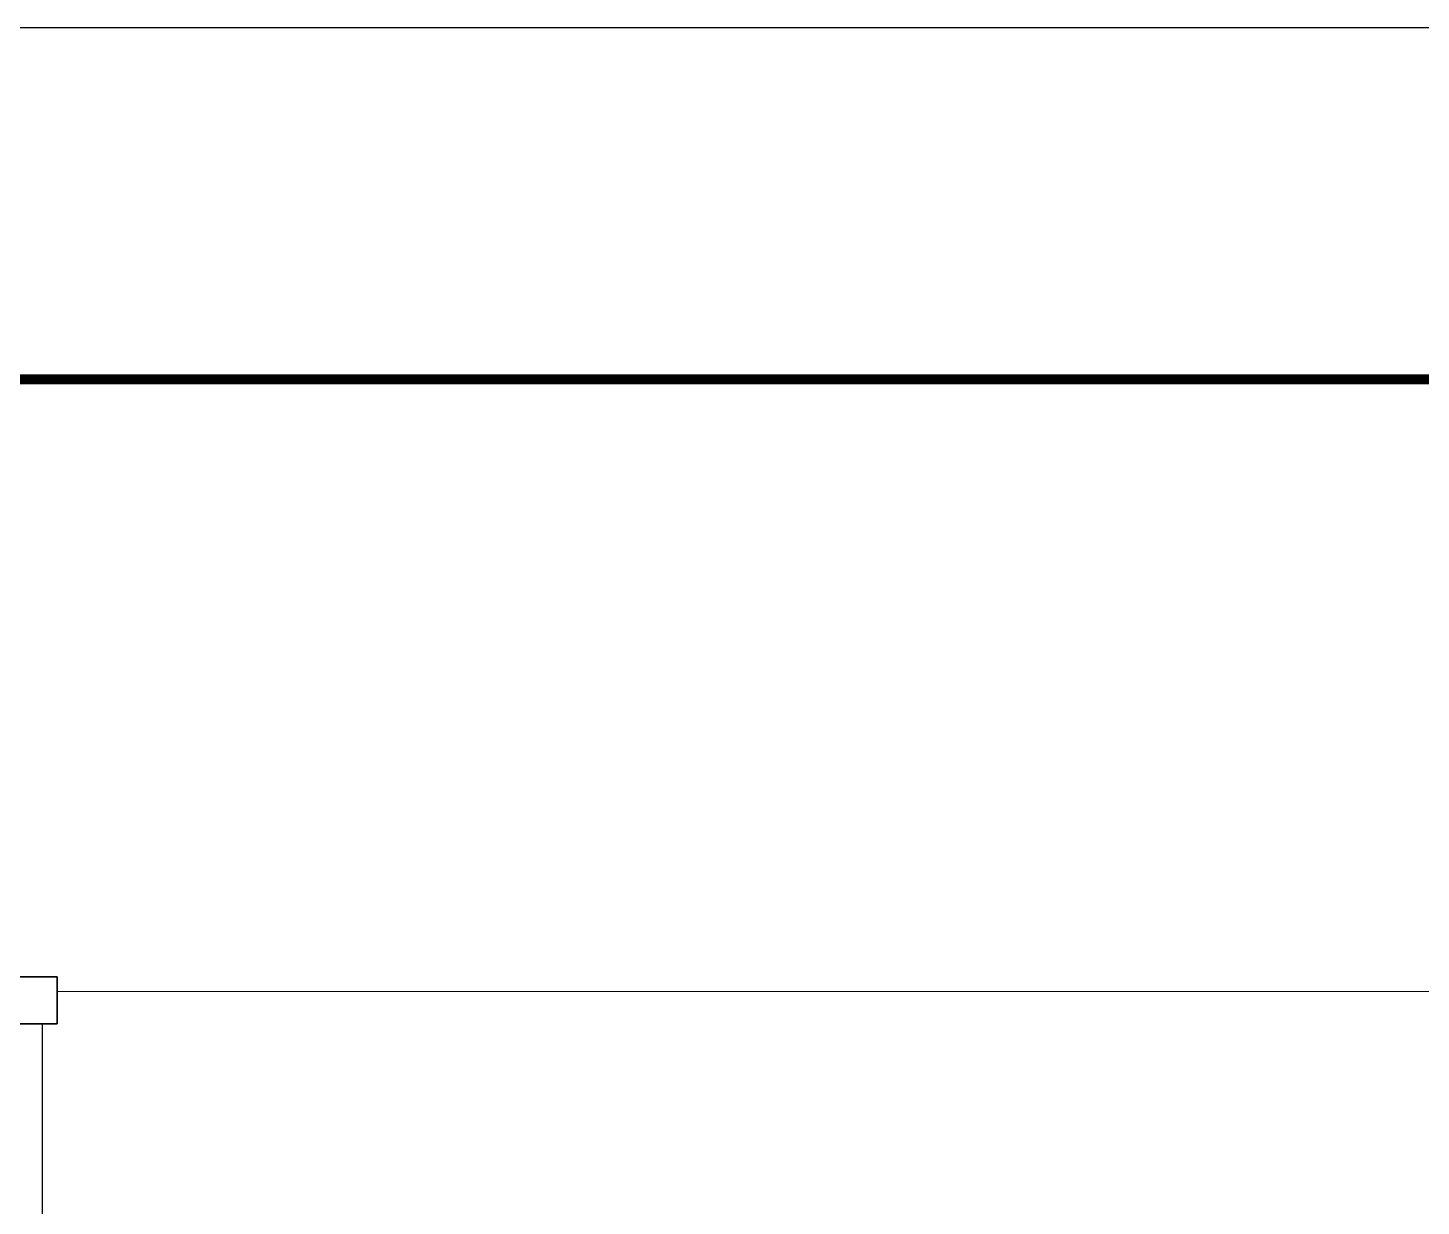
# Model space of a CAD drawing. Header units: millimetres. Extents: x 5 to 430, y 3 to 339.
# Drawn here: x 258.31 to 270.23, y 219.73 to 229.82 of the extents above; entities that cross this region are included whole.
import ezdxf

# ---------------------------------------------------------------- set-up
doc = ezdxf.new("R2010")
doc.units = ezdxf.units.MM
doc.header["$MEASUREMENT"] = 0
doc.layers.add('.1', color=1, linetype='Continuous')
doc.layers.add('template', color=7, linetype='Continuous')

msp = doc.modelspace()

# ---------------------------------------------------------------- linework, layer by layer
at = {"layer": '.1', "color": 0}
msp.add_line((314.427, 229.819), (215.151, 229.819), dxfattribs=at)
at = {"color": 8, "lineweight": 9}
msp.add_line((273.881, 221.569), (258.556, 221.569), dxfattribs=at)
at = {"color": 8, "lineweight": 25}
msp.add_line((258.431, 219.471), (258.431, 221.295), dxfattribs=at)
at = {"color": 8, "lineweight": 35}
msp.add_lwpolyline([(258.156, 221.695), (258.556, 221.695), (258.556, 221.295), (258.156, 221.295)], close=True, dxfattribs=at)
at = {"layer": 'template', "linetype": 'Continuous', "const_width": 0.0853}
msp.add_lwpolyline([(221.168, 162.432), (311.419, 162.432), (311.419, 226.811), (221.168, 226.811)], close=True, dxfattribs=at)

doc.saveas('drawing.dxf')
